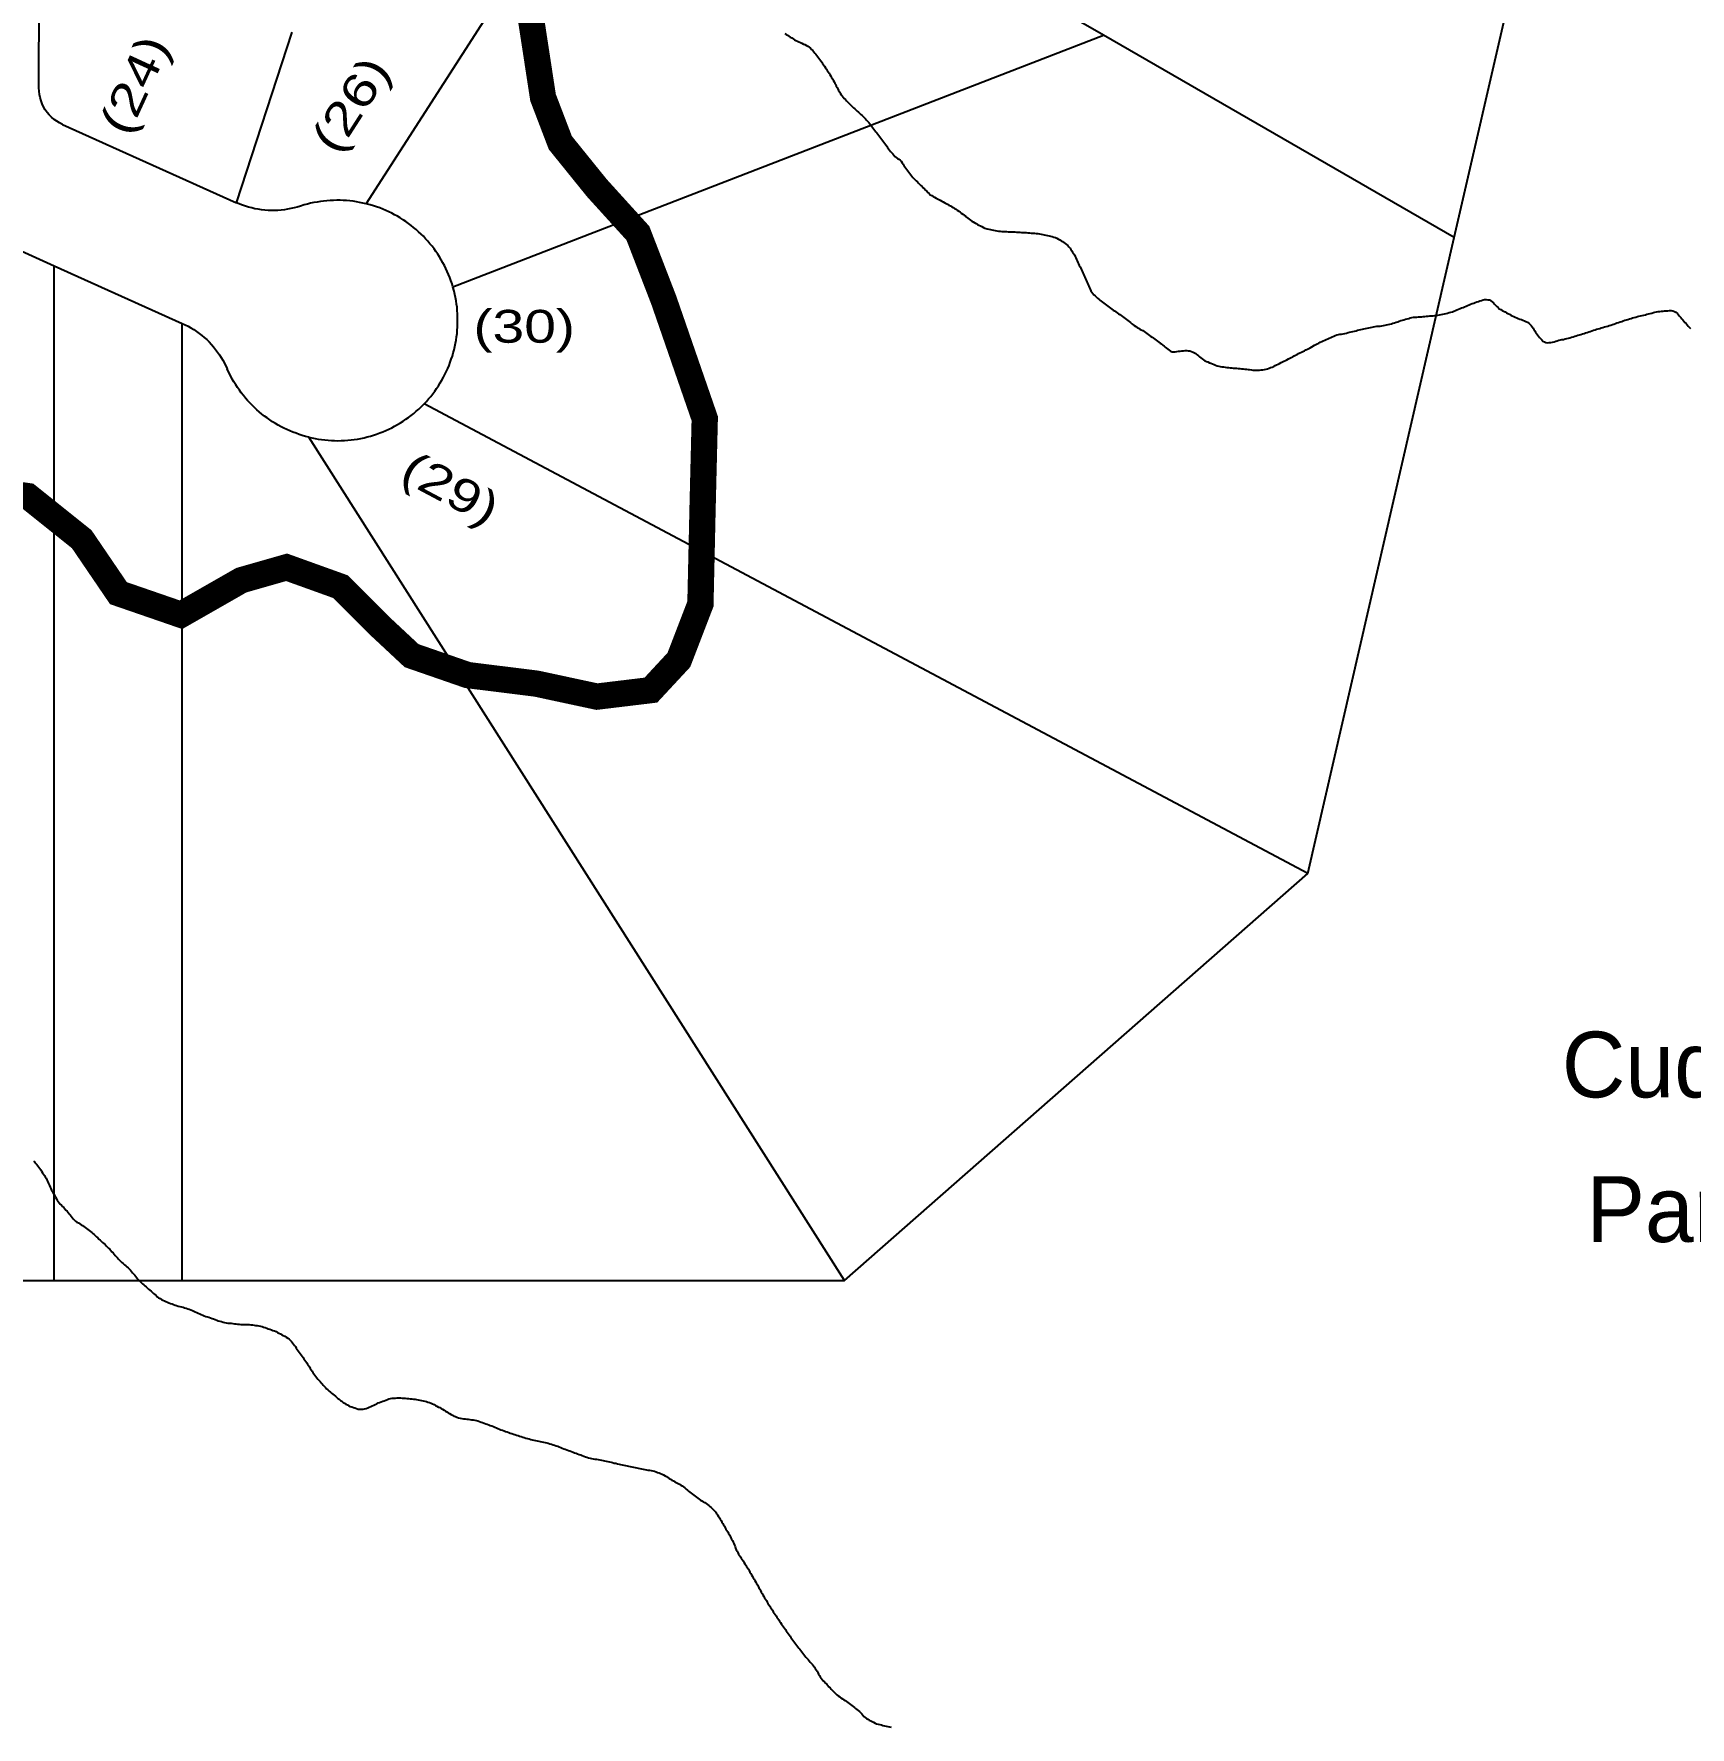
# Model space of a CAD drawing. Header units: millimetres. Extents: x 1745962 to 1749233, y 4525379 to 4529927.
# Drawn here: x 1748167.1 to 1748419.1, y 4527361.6 to 4527619.2 of the extents above; entities that cross this region are included whole.
import ezdxf
from ezdxf.enums import TextEntityAlignment as Align

# ---------------------------------------------------------------- set-up
doc = ezdxf.new("R2010")
doc.units = ezdxf.units.MM
doc.header["$LTSCALE"] = 10
doc.header["$MEASUREMENT"] = 0
for name, color, linetype in [('AROLL_ADDRESS', 44, 'Continuous'), ('AROLL_LOTS', 8, 'Continuous'), ('PARKS', 62, 'Continuous'), ('WATER', 5, 'Continuous'), ('ZONING_ZONES', 140, 'Continuous')]:
    doc.layers.add(name, color=color, linetype=linetype)
doc.styles.add('Univers Light Condensed', font='unvr47a.ttf')

msp = doc.modelspace()

# ---------------------------------------------------------------- linework, layer by layer
at = {"layer": 'AROLL_LOTS'}
for p, q in [((1748217.67, 4527593.38), (1748260.11, 4527659.29)), ((1748329.88, 4527619.02), (1748296.97, 4527638.01)), ((1748167.88, 4527611), (1748167.91, 4527628.37)), ((1748383.25, 4527588.22), (1748391.8, 4527625.33)), ((1748197.96, 4527593.52), (1748206.43, 4527619.49)), ((1748230.89, 4527580.72), (1748329.88, 4527619.02)), ((1748383.25, 4527588.22), (1748329.88, 4527619.02)), ((1748171.48, 4527605.43), (1748197.96, 4527593.52)), ((1748150.73, 4527592.72), (1748170.22, 4527583.95)), ((1748360.97, 4527491.49), (1748383.25, 4527588.22)), ((1748170.22, 4527583.95), (1748189.71, 4527575.18)), ((1748170.22, 4527429.56), (1748170.22, 4527583.95)), ((1748189.69, 4527429.58), (1748189.71, 4527575.18)), ((1748360.97, 4527491.49), (1748226.51, 4527562.95)), ((1748290.45, 4527429.58), (1748208.94, 4527557.87)), ((1748290.45, 4527429.58), (1748360.97, 4527491.49)), ((1748150.73, 4527429.54), (1748170.22, 4527429.56)), ((1748170.22, 4527429.56), (1748189.69, 4527429.58)), ((1748189.69, 4527429.58), (1748290.45, 4527429.58))]:
    msp.add_line(p, q, dxfattribs=at)
for points in [[(1748171.48, 4527605.43), (1748171.02, 4527605.67), (1748170.6, 4527605.92), (1748170.2, 4527606.21), (1748169.82, 4527606.54), (1748169.47, 4527606.89), (1748169.15, 4527607.27), (1748168.86, 4527607.69), (1748168.6, 4527608.11), (1748168.39, 4527608.57), (1748168.21, 4527609.03), (1748168.06, 4527609.52), (1748167.96, 4527610), (1748167.88, 4527611)], [(1748217.67, 4527593.38), (1748217.18, 4527593.49), (1748216.69, 4527593.59), (1748216.2, 4527593.68), (1748215.7, 4527593.75), (1748215.21, 4527593.81), (1748214.71, 4527593.85), (1748214.21, 4527593.88), (1748213.71, 4527593.9), (1748213.21, 4527593.91), (1748212.71, 4527593.89), (1748212.21, 4527593.87), (1748211.72, 4527593.84), (1748211.22, 4527593.78), (1748210.72, 4527593.72), (1748210.22, 4527593.64), (1748209.73, 4527593.55), (1748209.24, 4527593.44), (1748208.76, 4527593.32), (1748208.27, 4527593.19), (1748207.68, 4527593.01)], [(1748207.68, 4527593.01), (1748207.2, 4527592.86), (1748206.73, 4527592.74), (1748206.23, 4527592.63), (1748205.74, 4527592.53), (1748205.25, 4527592.45), (1748204.75, 4527592.4), (1748204.25, 4527592.36), (1748203.76, 4527592.34), (1748203.25, 4527592.34), (1748202.76, 4527592.36), (1748202.25, 4527592.4), (1748201.76, 4527592.45), (1748201.27, 4527592.53), (1748200.77, 4527592.62), (1748200.28, 4527592.73), (1748199.8, 4527592.86), (1748199.32, 4527592.99), (1748198.85, 4527593.16), (1748197.96, 4527593.52)], [(1748230.89, 4527580.72), (1748230.75, 4527581.2), (1748230.58, 4527581.68), (1748230.41, 4527582.15), (1748230.23, 4527582.61), (1748230.03, 4527583.07), (1748229.82, 4527583.52), (1748229.6, 4527583.97), (1748229.37, 4527584.41), (1748229.12, 4527584.85), (1748228.86, 4527585.28), (1748228.59, 4527585.7), (1748228.3, 4527586.11), (1748228.01, 4527586.52), (1748227.71, 4527586.91), (1748227.4, 4527587.3), (1748227.07, 4527587.69), (1748226.74, 4527588.05), (1748226.39, 4527588.42), (1748226.04, 4527588.77), (1748225.67, 4527589.11), (1748225.29, 4527589.44), (1748224.91, 4527589.77), (1748224.53, 4527590.08), (1748224.13, 4527590.38), (1748223.72, 4527590.67), (1748223.3, 4527590.95), (1748222.88, 4527591.21), (1748222.45, 4527591.47), (1748222.01, 4527591.71), (1748221.57, 4527591.94), (1748221.12, 4527592.16), (1748220.66, 4527592.37), (1748220.2, 4527592.56), (1748219.75, 4527592.75), (1748219.27, 4527592.91), (1748218.8, 4527593.07), (1748218.32, 4527593.21), (1748217.67, 4527593.38)], [(1748226.51, 4527562.95), (1748226.86, 4527563.31), (1748227.19, 4527563.69), (1748227.51, 4527564.07), (1748227.82, 4527564.47), (1748228.12, 4527564.87), (1748228.41, 4527565.27), (1748228.68, 4527565.69), (1748228.95, 4527566.12), (1748229.2, 4527566.54), (1748229.45, 4527566.98), (1748229.67, 4527567.42), (1748229.9, 4527567.88), (1748230.1, 4527568.33), (1748230.3, 4527568.79), (1748230.47, 4527569.26), (1748230.64, 4527569.73), (1748230.8, 4527570.21), (1748230.94, 4527570.69), (1748231.07, 4527571.17), (1748231.19, 4527571.66), (1748231.29, 4527572.15), (1748231.37, 4527572.63), (1748231.45, 4527573.13), (1748231.51, 4527573.63), (1748231.55, 4527574.13), (1748231.58, 4527574.62), (1748231.61, 4527575.12), (1748231.61, 4527575.63), (1748231.61, 4527576.12), (1748231.59, 4527576.62), (1748231.55, 4527577.12), (1748231.51, 4527577.62), (1748231.44, 4527578.12), (1748231.37, 4527578.61), (1748231.28, 4527579.1), (1748231.18, 4527579.59), (1748231.07, 4527580.08), (1748230.89, 4527580.72)], [(1748189.71, 4527575.18), (1748190.15, 4527574.97), (1748190.6, 4527574.74), (1748191.03, 4527574.49), (1748191.46, 4527574.23), (1748191.88, 4527573.95), (1748192.28, 4527573.66), (1748192.68, 4527573.35), (1748193.06, 4527573.03), (1748193.43, 4527572.7), (1748193.79, 4527572.35), (1748194.13, 4527571.98), (1748194.46, 4527571.6), (1748194.78, 4527571.22), (1748195.08, 4527570.82), (1748195.37, 4527570.41), (1748195.63, 4527569.99), (1748195.9, 4527569.56), (1748196.13, 4527569.13), (1748196.55, 4527568.25)], [(1748208.94, 4527557.87), (1748208.45, 4527557.99), (1748207.97, 4527558.13), (1748207.5, 4527558.29), (1748207.02, 4527558.45), (1748206.55, 4527558.62), (1748206.09, 4527558.82), (1748205.63, 4527559.03), (1748205.18, 4527559.24), (1748204.74, 4527559.46), (1748204.3, 4527559.7), (1748203.87, 4527559.95), (1748203.44, 4527560.22), (1748203.02, 4527560.5), (1748202.61, 4527560.78), (1748202.21, 4527561.07), (1748201.82, 4527561.38), (1748201.43, 4527561.7), (1748201.05, 4527562.03), (1748200.69, 4527562.37), (1748200.33, 4527562.72), (1748199.98, 4527563.08), (1748199.64, 4527563.45), (1748199.32, 4527563.82), (1748199, 4527564.21), (1748198.69, 4527564.6), (1748198.4, 4527565.01), (1748198.11, 4527565.42), (1748197.84, 4527565.84), (1748197.57, 4527566.26), (1748197.32, 4527566.69), (1748197.08, 4527567.14), (1748196.86, 4527567.58), (1748196.55, 4527568.25)], [(1748208.94, 4527557.87), (1748209.41, 4527557.76), (1748209.91, 4527557.66), (1748210.4, 4527557.56), (1748210.89, 4527557.5), (1748211.39, 4527557.44), (1748211.89, 4527557.39), (1748212.39, 4527557.36), (1748212.89, 4527557.34), (1748213.39, 4527557.33), (1748213.89, 4527557.34), (1748214.39, 4527557.36), (1748214.88, 4527557.4), (1748215.38, 4527557.45), (1748215.88, 4527557.51), (1748216.38, 4527557.58), (1748216.87, 4527557.68), (1748217.36, 4527557.78), (1748217.84, 4527557.89), (1748218.33, 4527558.03), (1748218.8, 4527558.17), (1748219.28, 4527558.33), (1748219.75, 4527558.5), (1748220.21, 4527558.68), (1748220.67, 4527558.88), (1748221.13, 4527559.08), (1748221.58, 4527559.3), (1748222.02, 4527559.53), (1748222.46, 4527559.78), (1748222.89, 4527560.03), (1748223.31, 4527560.3), (1748223.73, 4527560.58), (1748224.14, 4527560.87), (1748224.54, 4527561.17), (1748224.92, 4527561.47), (1748225.31, 4527561.8), (1748225.68, 4527562.13), (1748226.04, 4527562.48), (1748226.51, 4527562.95)]]:
    msp.add_lwpolyline(points, dxfattribs=at)
at = {"layer": 'WATER'}
for points in [[(1748281.4, 4527619.3), (1748281.61, 4527619.15), (1748281.81, 4527619), (1748282.02, 4527618.86), (1748282.23, 4527618.73), (1748282.44, 4527618.6), (1748282.65, 4527618.47), (1748282.87, 4527618.34), (1748283.09, 4527618.22), (1748283.31, 4527618.11), (1748283.54, 4527618.01), (1748283.76, 4527617.89), (1748283.99, 4527617.79), (1748284.22, 4527617.68), (1748284.44, 4527617.58), (1748284.67, 4527617.47), (1748284.89, 4527617.34), (1748285.09, 4527617.2), (1748285.28, 4527617.04), (1748285.46, 4527616.86), (1748285.64, 4527616.68), (1748285.8, 4527616.5), (1748285.96, 4527616.3), (1748286.12, 4527616.11), (1748286.27, 4527615.91), (1748286.41, 4527615.71), (1748286.56, 4527615.51), (1748286.71, 4527615.3), (1748286.86, 4527615.11), (1748287.01, 4527614.91), (1748287.15, 4527614.7), (1748287.29, 4527614.49), (1748287.44, 4527614.29), (1748287.57, 4527614.08), (1748287.71, 4527613.87), (1748287.84, 4527613.66), (1748287.98, 4527613.45), (1748288.12, 4527613.24), (1748288.24, 4527613.02), (1748288.37, 4527612.81), (1748288.5, 4527612.59), (1748288.63, 4527612.38), (1748288.76, 4527612.16), (1748288.88, 4527611.95), (1748289, 4527611.73), (1748289.13, 4527611.51), (1748289.22, 4527611.29), (1748289.34, 4527611.06), (1748289.46, 4527610.84), (1748289.58, 4527610.62), (1748289.7, 4527610.4), (1748289.82, 4527610.18), (1748289.95, 4527609.97), (1748290.11, 4527609.78), (1748290.27, 4527609.59), (1748290.43, 4527609.39), (1748290.6, 4527609.22), (1748290.77, 4527609.04), (1748290.95, 4527608.86), (1748291.12, 4527608.68), (1748291.31, 4527608.5), (1748291.48, 4527608.32), (1748291.66, 4527608.15), (1748291.85, 4527607.98), (1748292.02, 4527607.81), (1748292.21, 4527607.64), (1748292.39, 4527607.48), (1748292.58, 4527607.31), (1748292.77, 4527607.15), (1748292.96, 4527606.98), (1748293.15, 4527606.81), (1748293.33, 4527606.64), (1748293.5, 4527606.46), (1748293.66, 4527606.28), (1748293.84, 4527606.1), (1748294, 4527605.9), (1748294.17, 4527605.72), (1748294.32, 4527605.53), (1748294.48, 4527605.32), (1748294.63, 4527605.13), (1748294.78, 4527604.92), (1748294.93, 4527604.73), (1748295.09, 4527604.53), (1748295.24, 4527604.33), (1748295.4, 4527604.15), (1748295.56, 4527603.95), (1748295.72, 4527603.75), (1748295.87, 4527603.56), (1748296.02, 4527603.35), (1748296.17, 4527603.16), (1748296.31, 4527602.95), (1748296.45, 4527602.75), (1748296.6, 4527602.55), (1748296.74, 4527602.34), (1748296.89, 4527602.14), (1748297.04, 4527601.94), (1748297.18, 4527601.74), (1748297.34, 4527601.53), (1748297.49, 4527601.34), (1748297.65, 4527601.14), (1748297.81, 4527600.95), (1748297.97, 4527600.76), (1748298.13, 4527600.56), (1748298.32, 4527600.4), (1748298.53, 4527600.27), (1748298.75, 4527600.16), (1748298.95, 4527600.01), (1748299.12, 4527599.83), (1748299.26, 4527599.62), (1748299.39, 4527599.41), (1748299.51, 4527599.19), (1748299.66, 4527598.99), (1748299.79, 4527598.78), (1748299.94, 4527598.58), (1748300.1, 4527598.37), (1748300.25, 4527598.18), (1748300.4, 4527597.97), (1748300.55, 4527597.78), (1748300.71, 4527597.58), (1748300.86, 4527597.39), (1748301.04, 4527597.21), (1748301.21, 4527597.03), (1748301.4, 4527596.86), (1748301.57, 4527596.69), (1748301.75, 4527596.52), (1748301.94, 4527596.33), (1748302.11, 4527596.16), (1748302.29, 4527595.99), (1748302.46, 4527595.8), (1748302.64, 4527595.63), (1748302.81, 4527595.45), (1748302.99, 4527595.27), (1748303.17, 4527595.1), (1748303.35, 4527594.92), (1748303.53, 4527594.75), (1748303.74, 4527594.62), (1748303.96, 4527594.49), (1748304.18, 4527594.38), (1748304.4, 4527594.25), (1748304.61, 4527594.13), (1748304.84, 4527594.02), (1748305.05, 4527593.9), (1748305.28, 4527593.78), (1748305.49, 4527593.66), (1748305.72, 4527593.54), (1748305.93, 4527593.41), (1748306.16, 4527593.3), (1748306.37, 4527593.17), (1748306.58, 4527593.05), (1748306.8, 4527592.92), (1748307.01, 4527592.79), (1748307.22, 4527592.66), (1748307.44, 4527592.53), (1748307.64, 4527592.39), (1748307.85, 4527592.25), (1748308.06, 4527592.1), (1748308.25, 4527591.96), (1748308.46, 4527591.81), (1748308.66, 4527591.66), (1748308.86, 4527591.52), (1748309.06, 4527591.36), (1748309.25, 4527591.2), (1748309.44, 4527591.04), (1748309.65, 4527590.89), (1748309.86, 4527590.75), (1748310.07, 4527590.62), (1748310.28, 4527590.49), (1748310.49, 4527590.35), (1748310.7, 4527590.22), (1748310.92, 4527590.11), (1748311.15, 4527590), (1748311.37, 4527589.89), (1748311.6, 4527589.78), (1748311.83, 4527589.68), (1748312.19, 4527589.55)], [(1748312.19, 4527589.55), (1748312.43, 4527589.5), (1748312.67, 4527589.45), (1748312.91, 4527589.4), (1748313.16, 4527589.35), (1748313.41, 4527589.3), (1748313.65, 4527589.25), (1748313.9, 4527589.23), (1748314.14, 4527589.18), (1748314.4, 4527589.17), (1748314.65, 4527589.15), (1748314.9, 4527589.15), (1748315.14, 4527589.13), (1748315.39, 4527589.12), (1748315.64, 4527589.12), (1748315.9, 4527589.1), (1748316.15, 4527589.09), (1748316.4, 4527589.08), (1748316.64, 4527589.07), (1748316.89, 4527589.05), (1748317.15, 4527589.04), (1748317.39, 4527589.02), (1748317.64, 4527589.01), (1748317.9, 4527588.99), (1748318.14, 4527588.98), (1748318.39, 4527588.96), (1748318.64, 4527588.95), (1748318.89, 4527588.92), (1748319.14, 4527588.91), (1748319.39, 4527588.9), (1748319.64, 4527588.87), (1748319.88, 4527588.84), (1748320.13, 4527588.8), (1748320.38, 4527588.76), (1748320.63, 4527588.71), (1748320.87, 4527588.66), (1748321.12, 4527588.61), (1748321.36, 4527588.57), (1748321.6, 4527588.51), (1748321.84, 4527588.45), (1748322.08, 4527588.38), (1748322.32, 4527588.3), (1748322.56, 4527588.22), (1748322.79, 4527588.12), (1748323.02, 4527588.01), (1748323.23, 4527587.88), (1748323.45, 4527587.75), (1748323.66, 4527587.61), (1748323.85, 4527587.47), (1748324.06, 4527587.32), (1748324.25, 4527587.16), (1748324.44, 4527587), (1748324.63, 4527586.83), (1748324.79, 4527586.64), (1748324.92, 4527586.43), (1748325.06, 4527586.22), (1748325.19, 4527586.01), (1748325.32, 4527585.8), (1748325.46, 4527585.59), (1748325.58, 4527585.37), (1748325.67, 4527585.14), (1748325.78, 4527584.91), (1748325.89, 4527584.68), (1748325.99, 4527584.46), (1748326.09, 4527584.23), (1748326.2, 4527584), (1748326.31, 4527583.77), (1748326.43, 4527583.56), (1748326.54, 4527583.33), (1748326.64, 4527583.1), (1748326.75, 4527582.88), (1748326.85, 4527582.65), (1748326.96, 4527582.43), (1748327.06, 4527582.2), (1748327.16, 4527581.97), (1748327.24, 4527581.73), (1748327.35, 4527581.5), (1748327.45, 4527581.27), (1748327.56, 4527581.05), (1748327.65, 4527580.82), (1748327.76, 4527580.59), (1748327.86, 4527580.37), (1748327.96, 4527580.14), (1748328.11, 4527579.93), (1748328.25, 4527579.72), (1748328.42, 4527579.54), (1748328.59, 4527579.36), (1748328.77, 4527579.19), (1748328.96, 4527579.01), (1748329.15, 4527578.85), (1748329.34, 4527578.7), (1748329.53, 4527578.54), (1748329.73, 4527578.38), (1748329.93, 4527578.23), (1748330.12, 4527578.09), (1748330.32, 4527577.93), (1748330.53, 4527577.78), (1748330.73, 4527577.64), (1748330.93, 4527577.5), (1748331.14, 4527577.35), (1748331.35, 4527577.21), (1748331.55, 4527577.07), (1748331.76, 4527576.93), (1748331.97, 4527576.79), (1748332.17, 4527576.64), (1748332.38, 4527576.51), (1748332.58, 4527576.36), (1748332.79, 4527576.22), (1748332.98, 4527576.07), (1748333.18, 4527575.91), (1748333.38, 4527575.76), (1748333.57, 4527575.6), (1748333.77, 4527575.44), (1748333.97, 4527575.29), (1748334.17, 4527575.13), (1748334.36, 4527574.99), (1748334.57, 4527574.84), (1748334.78, 4527574.69), (1748334.99, 4527574.56), (1748335.2, 4527574.44), (1748335.42, 4527574.31), (1748335.64, 4527574.2), (1748335.85, 4527574.08), (1748336.06, 4527573.94), (1748336.26, 4527573.78), (1748336.47, 4527573.64), (1748336.67, 4527573.5), (1748336.87, 4527573.35), (1748337.08, 4527573.2), (1748337.28, 4527573.06), (1748337.49, 4527572.92), (1748337.69, 4527572.77), (1748337.89, 4527572.63), (1748338.09, 4527572.47), (1748338.29, 4527572.33), (1748338.5, 4527572.19), (1748338.71, 4527572.04), (1748338.9, 4527571.88), (1748339.09, 4527571.72), (1748339.28, 4527571.57), (1748339.47, 4527571.4), (1748339.66, 4527571.23), (1748339.85, 4527571.08), (1748340.08, 4527570.95), (1748340.31, 4527570.87), (1748340.55, 4527570.84), (1748340.81, 4527570.85), (1748341.05, 4527570.89), (1748341.3, 4527570.93), (1748341.55, 4527570.96), (1748341.8, 4527570.98), (1748342.05, 4527571.01), (1748342.3, 4527571.03), (1748342.55, 4527571.06), (1748342.79, 4527571.02), (1748343.04, 4527570.99), (1748343.28, 4527570.92), (1748343.51, 4527570.82), (1748343.74, 4527570.71), (1748343.94, 4527570.57), (1748344.12, 4527570.4), (1748344.32, 4527570.24), (1748344.51, 4527570.09), (1748344.71, 4527569.93), (1748344.9, 4527569.78), (1748345.11, 4527569.63), (1748345.32, 4527569.5), (1748345.55, 4527569.4), (1748345.78, 4527569.3), (1748346.01, 4527569.19), (1748346.23, 4527569.1), (1748346.46, 4527569), (1748346.7, 4527568.91), (1748346.93, 4527568.81), (1748347.16, 4527568.72), (1748347.41, 4527568.67), (1748347.65, 4527568.62), (1748347.9, 4527568.58), (1748348.14, 4527568.54), (1748348.39, 4527568.51), (1748348.64, 4527568.47), (1748348.89, 4527568.45), (1748349.14, 4527568.42), (1748349.39, 4527568.41), (1748349.63, 4527568.38), (1748349.89, 4527568.36), (1748350.13, 4527568.34), (1748350.39, 4527568.32), (1748350.63, 4527568.3), (1748350.88, 4527568.28), (1748351.13, 4527568.25), (1748351.38, 4527568.23), (1748351.63, 4527568.2), (1748351.88, 4527568.18), (1748352.12, 4527568.14), (1748352.38, 4527568.12), (1748352.62, 4527568.08), (1748352.88, 4527568.07), (1748353.12, 4527568.05), (1748353.37, 4527568.05), (1748353.62, 4527568.08), (1748353.87, 4527568.09), (1748354.12, 4527568.12), (1748354.37, 4527568.15), (1748354.61, 4527568.2), (1748354.85, 4527568.28), (1748355.08, 4527568.37), (1748355.32, 4527568.45), (1748355.55, 4527568.53), (1748355.78, 4527568.64), (1748356, 4527568.75), (1748356.22, 4527568.86), (1748356.46, 4527568.98), (1748356.68, 4527569.09), (1748356.9, 4527569.2), (1748357.13, 4527569.31), (1748357.34, 4527569.43), (1748357.56, 4527569.54), (1748357.79, 4527569.65), (1748358.01, 4527569.77), (1748358.23, 4527569.88), (1748358.46, 4527570), (1748358.67, 4527570.11), (1748358.9, 4527570.23), (1748359.12, 4527570.35), (1748359.34, 4527570.46), (1748359.56, 4527570.58), (1748359.78, 4527570.69), (1748360.01, 4527570.79), (1748360.24, 4527570.9), (1748360.46, 4527571.02), (1748360.68, 4527571.13), (1748360.91, 4527571.24), (1748361.13, 4527571.36), (1748361.35, 4527571.48), (1748361.57, 4527571.59), (1748361.98, 4527571.84)], [(1748361.98, 4527571.84), (1748362.2, 4527571.97), (1748362.42, 4527572.08), (1748362.65, 4527572.19), (1748362.87, 4527572.3), (1748363.1, 4527572.41), (1748363.33, 4527572.52), (1748363.55, 4527572.63), (1748363.78, 4527572.73), (1748364, 4527572.83), (1748364.23, 4527572.94), (1748364.45, 4527573.05), (1748364.68, 4527573.15), (1748364.91, 4527573.25), (1748365.14, 4527573.35), (1748365.38, 4527573.44), (1748365.63, 4527573.49), (1748365.87, 4527573.52), (1748366.12, 4527573.55), (1748366.36, 4527573.6), (1748366.61, 4527573.66), (1748366.85, 4527573.71), (1748367.09, 4527573.77), (1748367.34, 4527573.82), (1748367.58, 4527573.88), (1748367.82, 4527573.94), (1748368.07, 4527574), (1748368.31, 4527574.06), (1748368.55, 4527574.13), (1748368.79, 4527574.19), (1748369.04, 4527574.25), (1748369.27, 4527574.31), (1748369.52, 4527574.36), (1748369.77, 4527574.41), (1748370.01, 4527574.46), (1748370.26, 4527574.51), (1748370.5, 4527574.56), (1748370.75, 4527574.61), (1748370.99, 4527574.65), (1748371.24, 4527574.7), (1748371.49, 4527574.73), (1748371.74, 4527574.76), (1748371.98, 4527574.77), (1748372.23, 4527574.8), (1748372.48, 4527574.83), (1748372.73, 4527574.88), (1748372.97, 4527574.93), (1748373.21, 4527574.99), (1748373.45, 4527575.06), (1748373.7, 4527575.13), (1748373.93, 4527575.21), (1748374.17, 4527575.28), (1748374.41, 4527575.36), (1748374.65, 4527575.43), (1748374.88, 4527575.52), (1748375.13, 4527575.59), (1748375.36, 4527575.66), (1748375.6, 4527575.73), (1748375.84, 4527575.81), (1748376.08, 4527575.87), (1748376.32, 4527575.94), (1748376.57, 4527576.01), (1748376.8, 4527576.07), (1748377.05, 4527576.11), (1748377.3, 4527576.13), (1748377.55, 4527576.14), (1748377.8, 4527576.16), (1748378.05, 4527576.18), (1748378.3, 4527576.19), (1748378.54, 4527576.21), (1748378.79, 4527576.23), (1748379.05, 4527576.25), (1748379.3, 4527576.27), (1748379.55, 4527576.3), (1748379.79, 4527576.32), (1748380.04, 4527576.34), (1748380.29, 4527576.37), (1748380.54, 4527576.4), (1748380.78, 4527576.44), (1748381.03, 4527576.48), (1748381.28, 4527576.52), (1748381.52, 4527576.58), (1748381.77, 4527576.64), (1748382.01, 4527576.69), (1748382.25, 4527576.75), (1748382.5, 4527576.81), (1748382.74, 4527576.86), (1748382.97, 4527576.95), (1748383.2, 4527577.05), (1748383.44, 4527577.14), (1748383.67, 4527577.23), (1748383.9, 4527577.33), (1748384.13, 4527577.42), (1748384.36, 4527577.52), (1748384.59, 4527577.61), (1748384.83, 4527577.71), (1748385.06, 4527577.8), (1748385.29, 4527577.9), (1748385.52, 4527577.99), (1748385.75, 4527578.09), (1748385.98, 4527578.18), (1748386.22, 4527578.27), (1748386.45, 4527578.36), (1748386.68, 4527578.44), (1748386.93, 4527578.52), (1748387.16, 4527578.6), (1748387.39, 4527578.68), (1748387.64, 4527578.75), (1748387.88, 4527578.79), (1748388.13, 4527578.8), (1748388.38, 4527578.78), (1748388.63, 4527578.74), (1748388.84, 4527578.61), (1748389.04, 4527578.46), (1748389.22, 4527578.28), (1748389.39, 4527578.1), (1748389.57, 4527577.92), (1748389.74, 4527577.75), (1748389.92, 4527577.57), (1748390.11, 4527577.41), (1748390.32, 4527577.27), (1748390.53, 4527577.15), (1748390.76, 4527577.03), (1748390.98, 4527576.92), (1748391.2, 4527576.8), (1748391.42, 4527576.68), (1748391.64, 4527576.57), (1748391.86, 4527576.44), (1748392.09, 4527576.33), (1748392.31, 4527576.22), (1748392.54, 4527576.12), (1748392.77, 4527576.03), (1748393, 4527575.93), (1748393.23, 4527575.84), (1748393.47, 4527575.75), (1748393.7, 4527575.65), (1748393.92, 4527575.56), (1748394.15, 4527575.46), (1748394.38, 4527575.34), (1748394.59, 4527575.21), (1748394.78, 4527575.06), (1748394.95, 4527574.87), (1748395.11, 4527574.67), (1748395.26, 4527574.47), (1748395.39, 4527574.26), (1748395.51, 4527574.04), (1748395.64, 4527573.83), (1748395.77, 4527573.62), (1748395.93, 4527573.41), (1748396.09, 4527573.23), (1748396.25, 4527573.03), (1748396.41, 4527572.84), (1748396.57, 4527572.66), (1748396.75, 4527572.49), (1748396.97, 4527572.35), (1748397.21, 4527572.28), (1748397.46, 4527572.24), (1748397.71, 4527572.26), (1748397.95, 4527572.28), (1748398.2, 4527572.32), (1748398.45, 4527572.37), (1748398.69, 4527572.45), (1748398.92, 4527572.52), (1748399.16, 4527572.6), (1748399.4, 4527572.67), (1748399.65, 4527572.7), (1748399.89, 4527572.73), (1748400.14, 4527572.81), (1748400.38, 4527572.88), (1748400.62, 4527572.94), (1748400.86, 4527573), (1748401.1, 4527573.07), (1748401.34, 4527573.13), (1748401.58, 4527573.21), (1748401.82, 4527573.28), (1748402.06, 4527573.36), (1748402.3, 4527573.43), (1748402.54, 4527573.5), (1748402.77, 4527573.58), (1748403.02, 4527573.65), (1748403.25, 4527573.72), (1748403.49, 4527573.81), (1748403.73, 4527573.89), (1748403.96, 4527573.96), (1748404.2, 4527574.04), (1748404.44, 4527574.12), (1748404.68, 4527574.19), (1748404.91, 4527574.27), (1748405.16, 4527574.34), (1748405.39, 4527574.42), (1748405.63, 4527574.48), (1748405.87, 4527574.55), (1748406.11, 4527574.63), (1748406.36, 4527574.7), (1748406.6, 4527574.77), (1748406.83, 4527574.84), (1748407.07, 4527574.91), (1748407.31, 4527575), (1748407.54, 4527575.08), (1748407.78, 4527575.17), (1748408.01, 4527575.24), (1748408.25, 4527575.32), (1748408.49, 4527575.41), (1748408.73, 4527575.48), (1748408.96, 4527575.56), (1748409.21, 4527575.64), (1748409.44, 4527575.72), (1748409.67, 4527575.79), (1748409.91, 4527575.86), (1748410.15, 4527575.94), (1748410.4, 4527576.01), (1748410.64, 4527576.07), (1748410.88, 4527576.14), (1748411.12, 4527576.2), (1748411.36, 4527576.26), (1748411.6, 4527576.32), (1748411.85, 4527576.37), (1748412.09, 4527576.43), (1748412.34, 4527576.49), (1748412.58, 4527576.56), (1748412.82, 4527576.62), (1748413.06, 4527576.69), (1748413.31, 4527576.75), (1748413.55, 4527576.81), (1748413.79, 4527576.87), (1748414.03, 4527576.92), (1748414.28, 4527576.96), (1748414.52, 4527576.99), (1748414.77, 4527577.02), (1748415.02, 4527577.04), (1748415.27, 4527577.07), (1748415.52, 4527577.09), (1748415.77, 4527577.1), (1748416.03, 4527577.11), (1748416.28, 4527577.11), (1748416.52, 4527577.1), (1748416.75, 4527577), (1748416.97, 4527576.87), (1748417.23, 4527576.66)], [(1748417.23, 4527576.66), (1748417.39, 4527576.47), (1748417.55, 4527576.27), (1748417.71, 4527576.08), (1748417.87, 4527575.89), (1748418.03, 4527575.7), (1748418.19, 4527575.5), (1748418.35, 4527575.32), (1748418.52, 4527575.14), (1748418.7, 4527574.95), (1748418.86, 4527574.76), (1748419.03, 4527574.57), (1748419.19, 4527574.4)], [(1748167.06, 4527447.73), (1748167.25, 4527447.56), (1748167.41, 4527447.38), (1748167.58, 4527447.19), (1748167.73, 4527446.99), (1748167.89, 4527446.79), (1748168.04, 4527446.59), (1748168.17, 4527446.38), (1748168.3, 4527446.17), (1748168.44, 4527445.96), (1748168.58, 4527445.75), (1748168.72, 4527445.54), (1748168.85, 4527445.33), (1748168.97, 4527445.11), (1748169.08, 4527444.89), (1748169.19, 4527444.67), (1748169.3, 4527444.44), (1748169.4, 4527444.21), (1748169.51, 4527443.99), (1748169.62, 4527443.76), (1748169.73, 4527443.54), (1748169.83, 4527443.31), (1748169.96, 4527443.09), (1748170.07, 4527442.86), (1748170.2, 4527442.65), (1748170.32, 4527442.43), (1748170.44, 4527442.21), (1748170.56, 4527441.99), (1748170.68, 4527441.78), (1748170.83, 4527441.57), (1748170.98, 4527441.38), (1748171.15, 4527441.19), (1748171.32, 4527441.01), (1748171.5, 4527440.84), (1748171.67, 4527440.65), (1748171.83, 4527440.47), (1748171.99, 4527440.28), (1748172.17, 4527440.09), (1748172.33, 4527439.9), (1748172.49, 4527439.72), (1748172.66, 4527439.53), (1748172.81, 4527439.33), (1748172.96, 4527439.13), (1748173.12, 4527438.94), (1748173.29, 4527438.76), (1748173.48, 4527438.59), (1748173.67, 4527438.43), (1748173.89, 4527438.31), (1748174.1, 4527438.17), (1748174.31, 4527438.04), (1748174.53, 4527437.92), (1748174.73, 4527437.76), (1748174.92, 4527437.61), (1748175.12, 4527437.46), (1748175.32, 4527437.31), (1748175.53, 4527437.17), (1748175.74, 4527437.03), (1748175.93, 4527436.88), (1748176.12, 4527436.7), (1748176.3, 4527436.54), (1748176.49, 4527436.37), (1748176.66, 4527436.2), (1748176.85, 4527436.03), (1748177.03, 4527435.86), (1748177.22, 4527435.68), (1748177.39, 4527435.51), (1748177.58, 4527435.35), (1748177.76, 4527435.18), (1748177.95, 4527435.01), (1748178.13, 4527434.84), (1748178.31, 4527434.65), (1748178.47, 4527434.48), (1748178.66, 4527434.3), (1748178.84, 4527434.13), (1748179.01, 4527433.94), (1748179.17, 4527433.76), (1748179.34, 4527433.57), (1748179.49, 4527433.37), (1748179.66, 4527433.19), (1748179.83, 4527433), (1748179.99, 4527432.81), (1748180.17, 4527432.64), (1748180.35, 4527432.47), (1748180.53, 4527432.3), (1748180.72, 4527432.13), (1748180.91, 4527431.96), (1748181.1, 4527431.8), (1748181.29, 4527431.64), (1748181.48, 4527431.48), (1748181.66, 4527431.3), (1748181.83, 4527431.12), (1748181.99, 4527430.93), (1748182.15, 4527430.74), (1748182.31, 4527430.54), (1748182.47, 4527430.35), (1748182.62, 4527430.16), (1748182.78, 4527429.97), (1748182.94, 4527429.78), (1748183.11, 4527429.59), (1748183.29, 4527429.41), (1748183.47, 4527429.24), (1748183.65, 4527429.07), (1748183.84, 4527428.9), (1748184.02, 4527428.74), (1748184.21, 4527428.57), (1748184.4, 4527428.41), (1748184.59, 4527428.24), (1748184.78, 4527428.08), (1748184.96, 4527427.91), (1748185.15, 4527427.74), (1748185.34, 4527427.58), (1748185.53, 4527427.42), (1748185.72, 4527427.25), (1748185.91, 4527427.09), (1748186.1, 4527426.94), (1748186.33, 4527426.81), (1748186.54, 4527426.68), (1748186.76, 4527426.57), (1748186.98, 4527426.45), (1748187.21, 4527426.35), (1748187.44, 4527426.26), (1748187.68, 4527426.17), (1748187.91, 4527426.08), (1748188.15, 4527426), (1748188.38, 4527425.9), (1748188.61, 4527425.82), (1748188.85, 4527425.75), (1748189.09, 4527425.67), (1748189.33, 4527425.6), (1748189.58, 4527425.54), (1748189.82, 4527425.48), (1748190.06, 4527425.42), (1748190.3, 4527425.35), (1748190.54, 4527425.27), (1748190.77, 4527425.18), (1748191, 4527425.09), (1748191.24, 4527424.99), (1748191.46, 4527424.89), (1748191.69, 4527424.79), (1748191.92, 4527424.69), (1748192.13, 4527424.57), (1748192.36, 4527424.46), (1748192.59, 4527424.36), (1748192.82, 4527424.27), (1748193.06, 4527424.19), (1748193.3, 4527424.1), (1748193.54, 4527424.04), (1748193.77, 4527423.96), (1748194.01, 4527423.87), (1748194.25, 4527423.79), (1748194.48, 4527423.7), (1748194.71, 4527423.61), (1748194.95, 4527423.52), (1748195.18, 4527423.43), (1748195.42, 4527423.36), (1748195.67, 4527423.31), (1748195.91, 4527423.24), (1748196.15, 4527423.19), (1748196.39, 4527423.13), (1748196.63, 4527423.09), (1748196.89, 4527423.06), (1748197.13, 4527423.04), (1748197.38, 4527423), (1748197.64, 4527422.98), (1748197.88, 4527422.95), (1748198.13, 4527422.92), (1748198.38, 4527422.89), (1748198.63, 4527422.88), (1748198.88, 4527422.86), (1748199.13, 4527422.86), (1748199.38, 4527422.85), (1748199.63, 4527422.84), (1748199.88, 4527422.84), (1748200.12, 4527422.81), (1748200.37, 4527422.79), (1748200.62, 4527422.76), (1748200.87, 4527422.73), (1748201.12, 4527422.69), (1748201.37, 4527422.65), (1748201.61, 4527422.59), (1748201.85, 4527422.54), (1748202.09, 4527422.46), (1748202.32, 4527422.39), (1748202.56, 4527422.31), (1748202.8, 4527422.22), (1748203.03, 4527422.14), (1748203.27, 4527422.06), (1748203.5, 4527421.97), (1748203.74, 4527421.88), (1748203.97, 4527421.79), (1748204.19, 4527421.66), (1748204.41, 4527421.54), (1748204.63, 4527421.43), (1748204.85, 4527421.31), (1748205.07, 4527421.2), (1748205.29, 4527421.08), (1748205.51, 4527420.95), (1748205.76, 4527420.79)], [(1748205.76, 4527420.79), (1748205.96, 4527420.63), (1748206.14, 4527420.46), (1748206.32, 4527420.29), (1748206.48, 4527420.09), (1748206.63, 4527419.89), (1748206.77, 4527419.69), (1748206.92, 4527419.49), (1748207.05, 4527419.28), (1748207.2, 4527419.07), (1748207.35, 4527418.87), (1748207.49, 4527418.67), (1748207.64, 4527418.47), (1748207.79, 4527418.26), (1748207.93, 4527418.05), (1748208.08, 4527417.85), (1748208.21, 4527417.65), (1748208.36, 4527417.44), (1748208.49, 4527417.24), (1748208.64, 4527417.03), (1748208.77, 4527416.82), (1748208.91, 4527416.61), (1748209.05, 4527416.4), (1748209.18, 4527416.19), (1748209.32, 4527415.98), (1748209.45, 4527415.77), (1748209.59, 4527415.56), (1748209.73, 4527415.35), (1748209.87, 4527415.15), (1748210.01, 4527414.94), (1748210.16, 4527414.74), (1748210.33, 4527414.56), (1748210.5, 4527414.37), (1748210.67, 4527414.19), (1748210.84, 4527414), (1748211, 4527413.81), (1748211.16, 4527413.62), (1748211.34, 4527413.45), (1748211.5, 4527413.26), (1748211.67, 4527413.07), (1748211.85, 4527412.9), (1748212.04, 4527412.74), (1748212.24, 4527412.58), (1748212.43, 4527412.41), (1748212.62, 4527412.26), (1748212.81, 4527412.1), (1748213.01, 4527411.94), (1748213.2, 4527411.78), (1748213.39, 4527411.62), (1748213.59, 4527411.48), (1748213.79, 4527411.32), (1748213.99, 4527411.18), (1748214.19, 4527411.02), (1748214.39, 4527410.87), (1748214.6, 4527410.74), (1748214.83, 4527410.62), (1748215.04, 4527410.51), (1748215.27, 4527410.41), (1748215.51, 4527410.33), (1748215.74, 4527410.23), (1748215.98, 4527410.16), (1748216.21, 4527410.07), (1748216.46, 4527410), (1748216.7, 4527409.98), (1748216.95, 4527409.97), (1748217.21, 4527410), (1748217.45, 4527410.03), (1748217.69, 4527410.1), (1748217.93, 4527410.19), (1748218.16, 4527410.29), (1748218.39, 4527410.39), (1748218.62, 4527410.48), (1748218.84, 4527410.58), (1748219.08, 4527410.69), (1748219.3, 4527410.79), (1748219.51, 4527410.92), (1748219.74, 4527411.01), (1748219.98, 4527411.11), (1748220.22, 4527411.19), (1748220.45, 4527411.27), (1748220.69, 4527411.36), (1748220.91, 4527411.44), (1748221.15, 4527411.53), (1748221.39, 4527411.6), (1748221.64, 4527411.64), (1748221.89, 4527411.65), (1748222.14, 4527411.66), (1748222.39, 4527411.68), (1748222.64, 4527411.68), (1748222.89, 4527411.69), (1748223.14, 4527411.66), (1748223.39, 4527411.65), (1748223.64, 4527411.63), (1748223.89, 4527411.61), (1748224.13, 4527411.6), (1748224.39, 4527411.57), (1748224.63, 4527411.55), (1748224.88, 4527411.51), (1748225.13, 4527411.48), (1748225.37, 4527411.43), (1748225.62, 4527411.39), (1748225.87, 4527411.34), (1748226.11, 4527411.29), (1748226.36, 4527411.24), (1748226.61, 4527411.2), (1748226.85, 4527411.13), (1748227.09, 4527411.06), (1748227.32, 4527410.97), (1748227.56, 4527410.88), (1748227.78, 4527410.79), (1748228.01, 4527410.68), (1748228.23, 4527410.56), (1748228.44, 4527410.44), (1748228.67, 4527410.31), (1748228.89, 4527410.21), (1748229.11, 4527410.07), (1748229.32, 4527409.96), (1748229.54, 4527409.83), (1748229.74, 4527409.69), (1748229.96, 4527409.56), (1748230.17, 4527409.43), (1748230.38, 4527409.3), (1748230.61, 4527409.17), (1748230.82, 4527409.05), (1748231.03, 4527408.93), (1748231.27, 4527408.84), (1748231.5, 4527408.74), (1748231.74, 4527408.67), (1748231.98, 4527408.62), (1748232.23, 4527408.57), (1748232.48, 4527408.52), (1748232.73, 4527408.51), (1748232.98, 4527408.47), (1748233.22, 4527408.44), (1748233.47, 4527408.42), (1748233.72, 4527408.38), (1748233.96, 4527408.35), (1748234.21, 4527408.31), (1748234.46, 4527408.26), (1748234.7, 4527408.2), (1748234.94, 4527408.12), (1748235.17, 4527408.02), (1748235.41, 4527407.94), (1748235.64, 4527407.86), (1748235.88, 4527407.76), (1748236.11, 4527407.68), (1748236.35, 4527407.6), (1748236.58, 4527407.5), (1748236.82, 4527407.42), (1748237.04, 4527407.33), (1748237.27, 4527407.24), (1748237.51, 4527407.15), (1748237.74, 4527407.06), (1748237.97, 4527406.96), (1748238.2, 4527406.86), (1748238.44, 4527406.78), (1748238.67, 4527406.69), (1748238.91, 4527406.6), (1748239.14, 4527406.52), (1748239.38, 4527406.43), (1748239.61, 4527406.35), (1748239.85, 4527406.27), (1748240.09, 4527406.18), (1748240.32, 4527406.11), (1748240.56, 4527406.03), (1748240.8, 4527405.95), (1748241.04, 4527405.88), (1748241.28, 4527405.8), (1748241.52, 4527405.73), (1748241.75, 4527405.65), (1748242, 4527405.59), (1748242.24, 4527405.52), (1748242.48, 4527405.45), (1748242.72, 4527405.39), (1748242.96, 4527405.32), (1748243.2, 4527405.27), (1748243.45, 4527405.21), (1748243.69, 4527405.17), (1748243.94, 4527405.12), (1748244.18, 4527405.07), (1748244.43, 4527405.02), (1748244.67, 4527404.97), (1748244.92, 4527404.91), (1748245.16, 4527404.86), (1748245.4, 4527404.79), (1748245.64, 4527404.72), (1748245.88, 4527404.65), (1748246.12, 4527404.56), (1748246.36, 4527404.49), (1748246.59, 4527404.41), (1748246.83, 4527404.33), (1748247.07, 4527404.25), (1748247.3, 4527404.14), (1748247.53, 4527404.05), (1748247.75, 4527403.97), (1748247.99, 4527403.89), (1748248.22, 4527403.79), (1748248.46, 4527403.71), (1748248.69, 4527403.63), (1748248.93, 4527403.54), (1748249.16, 4527403.45), (1748249.4, 4527403.36), (1748249.64, 4527403.28), (1748249.87, 4527403.19), (1748250.1, 4527403.09), (1748250.34, 4527403.01), (1748250.57, 4527402.92), (1748250.81, 4527402.83), (1748251.04, 4527402.75), (1748251.28, 4527402.68), (1748251.52, 4527402.6), (1748251.76, 4527402.55), (1748252, 4527402.48), (1748252.25, 4527402.43), (1748252.5, 4527402.39), (1748252.74, 4527402.35), (1748252.99, 4527402.3), (1748253.24, 4527402.27), (1748253.48, 4527402.22), (1748253.73, 4527402.18), (1748253.97, 4527402.12), (1748254.21, 4527402.08), (1748254.46, 4527402.02), (1748254.7, 4527401.97), (1748254.95, 4527401.9), (1748255.19, 4527401.85), (1748255.44, 4527401.79), (1748255.68, 4527401.74), (1748255.92, 4527401.67), (1748256.17, 4527401.62), (1748256.41, 4527401.56), (1748256.66, 4527401.51), (1748256.9, 4527401.45), (1748257.14, 4527401.4), (1748257.38, 4527401.35), (1748257.63, 4527401.3), (1748257.88, 4527401.26), (1748258.12, 4527401.2), (1748258.37, 4527401.16), (1748258.62, 4527401.11), (1748258.85, 4527401.06), (1748259.1, 4527401.01), (1748259.34, 4527400.96), (1748259.59, 4527400.9), (1748259.83, 4527400.85), (1748260.08, 4527400.8), (1748260.32, 4527400.75), (1748260.57, 4527400.72), (1748260.82, 4527400.68), (1748261.06, 4527400.63), (1748261.31, 4527400.59), (1748261.56, 4527400.53), (1748261.79, 4527400.46), (1748262.03, 4527400.36), (1748262.26, 4527400.27), (1748262.48, 4527400.17), (1748262.71, 4527400.07), (1748262.94, 4527399.97), (1748263.16, 4527399.84), (1748263.38, 4527399.72), (1748263.58, 4527399.57), (1748263.79, 4527399.44), (1748264, 4527399.31), (1748264.22, 4527399.19), (1748264.44, 4527399.06), (1748264.65, 4527398.93), (1748264.87, 4527398.81), (1748265.14, 4527398.68)], [(1748265.14, 4527398.68), (1748265.36, 4527398.56), (1748265.57, 4527398.43), (1748265.78, 4527398.3), (1748265.99, 4527398.14), (1748266.18, 4527397.99), (1748266.37, 4527397.82), (1748266.56, 4527397.66), (1748266.75, 4527397.5), (1748266.94, 4527397.34), (1748267.14, 4527397.19), (1748267.34, 4527397.03), (1748267.53, 4527396.88), (1748267.74, 4527396.73), (1748267.94, 4527396.58), (1748268.14, 4527396.44), (1748268.35, 4527396.3), (1748268.55, 4527396.15), (1748268.76, 4527396.02), (1748268.97, 4527395.88), (1748269.2, 4527395.76), (1748269.4, 4527395.62), (1748269.61, 4527395.49), (1748269.81, 4527395.33), (1748270, 4527395.17), (1748270.19, 4527395), (1748270.38, 4527394.84), (1748270.55, 4527394.67), (1748270.72, 4527394.48), (1748270.87, 4527394.29), (1748271.02, 4527394.08), (1748271.15, 4527393.88), (1748271.3, 4527393.66), (1748271.43, 4527393.46), (1748271.56, 4527393.24), (1748271.69, 4527393.03), (1748271.82, 4527392.81), (1748271.94, 4527392.6), (1748272.07, 4527392.38), (1748272.19, 4527392.16), (1748272.31, 4527391.95), (1748272.44, 4527391.73), (1748272.58, 4527391.52), (1748272.7, 4527391.3), (1748272.83, 4527391.08), (1748272.95, 4527390.87), (1748273.07, 4527390.64), (1748273.18, 4527390.43), (1748273.3, 4527390.2), (1748273.41, 4527389.98), (1748273.52, 4527389.76), (1748273.63, 4527389.53), (1748273.73, 4527389.31), (1748273.82, 4527389.07), (1748273.9, 4527388.83), (1748274.01, 4527388.6), (1748274.12, 4527388.38), (1748274.23, 4527388.16), (1748274.35, 4527387.94), (1748274.49, 4527387.73), (1748274.63, 4527387.52), (1748274.76, 4527387.31), (1748274.9, 4527387.1), (1748275.04, 4527386.89), (1748275.17, 4527386.68), (1748275.31, 4527386.47), (1748275.44, 4527386.26), (1748275.57, 4527386.05), (1748275.7, 4527385.84), (1748275.84, 4527385.63), (1748275.96, 4527385.41), (1748276.09, 4527385.2), (1748276.23, 4527384.98), (1748276.33, 4527384.76), (1748276.46, 4527384.54), (1748276.59, 4527384.33), (1748276.71, 4527384.11), (1748276.84, 4527383.89), (1748276.96, 4527383.68), (1748277.08, 4527383.46), (1748277.21, 4527383.24), (1748277.33, 4527383.03), (1748277.45, 4527382.8), (1748277.57, 4527382.58), (1748277.7, 4527382.37), (1748277.81, 4527382.14), (1748277.94, 4527381.93), (1748278.06, 4527381.72), (1748278.19, 4527381.5), (1748278.32, 4527381.28), (1748278.44, 4527381.07), (1748278.58, 4527380.86), (1748278.71, 4527380.64), (1748278.83, 4527380.43), (1748278.97, 4527380.23), (1748279.1, 4527380.01), (1748279.23, 4527379.8), (1748279.38, 4527379.59), (1748279.51, 4527379.38), (1748279.64, 4527379.17), (1748279.78, 4527378.96), (1748279.91, 4527378.75), (1748280.06, 4527378.54), (1748280.19, 4527378.33), (1748280.32, 4527378.12), (1748280.47, 4527377.92), (1748280.6, 4527377.71), (1748280.75, 4527377.5), (1748280.89, 4527377.29), (1748281.03, 4527377.09), (1748281.17, 4527376.88), (1748281.32, 4527376.68), (1748281.47, 4527376.48), (1748281.61, 4527376.27), (1748281.75, 4527376.06), (1748281.9, 4527375.86), (1748282.04, 4527375.66), (1748282.19, 4527375.46), (1748282.33, 4527375.25), (1748282.48, 4527375.05), (1748282.63, 4527374.85), (1748282.77, 4527374.65), (1748282.92, 4527374.45), (1748283.07, 4527374.25), (1748283.23, 4527374.04), (1748283.37, 4527373.84), (1748283.52, 4527373.64), (1748283.67, 4527373.45), (1748283.82, 4527373.24), (1748283.97, 4527373.05), (1748284.13, 4527372.85), (1748284.28, 4527372.66), (1748284.44, 4527372.45), (1748284.6, 4527372.27), (1748284.76, 4527372.08), (1748284.93, 4527371.89), (1748285.1, 4527371.7), (1748285.26, 4527371.51), (1748285.42, 4527371.32), (1748285.58, 4527371.13), (1748285.74, 4527370.93), (1748285.9, 4527370.74), (1748286.03, 4527370.53), (1748286.17, 4527370.33), (1748286.3, 4527370.12), (1748286.43, 4527369.9), (1748286.52, 4527369.67), (1748286.65, 4527369.45), (1748286.79, 4527369.24), (1748286.93, 4527369.04), (1748287.07, 4527368.83), (1748287.25, 4527368.65), (1748287.42, 4527368.48), (1748287.6, 4527368.3), (1748287.77, 4527368.12), (1748287.94, 4527367.94), (1748288.09, 4527367.74), (1748288.27, 4527367.57), (1748288.45, 4527367.39), (1748288.62, 4527367.21), (1748288.8, 4527367.03), (1748288.97, 4527366.86), (1748289.16, 4527366.67), (1748289.33, 4527366.5), (1748289.53, 4527366.35), (1748289.74, 4527366.21), (1748289.94, 4527366.05), (1748290.15, 4527365.92), (1748290.36, 4527365.78), (1748290.55, 4527365.64), (1748290.76, 4527365.5), (1748290.97, 4527365.36), (1748291.17, 4527365.21), (1748291.38, 4527365.07), (1748291.58, 4527364.92), (1748291.77, 4527364.76), (1748291.97, 4527364.6), (1748292.16, 4527364.44), (1748292.35, 4527364.29), (1748292.54, 4527364.13), (1748292.74, 4527363.97), (1748292.93, 4527363.81), (1748293.1, 4527363.63), (1748293.26, 4527363.43), (1748293.42, 4527363.24), (1748293.6, 4527363.07), (1748293.8, 4527362.92), (1748294.02, 4527362.8), (1748294.24, 4527362.68), (1748294.46, 4527362.56), (1748294.68, 4527362.45), (1748294.9, 4527362.34), (1748295.13, 4527362.22), (1748295.36, 4527362.13), (1748295.6, 4527362.06), (1748295.84, 4527361.99), (1748296.08, 4527361.94), (1748296.33, 4527361.87), (1748296.57, 4527361.81), (1748296.81, 4527361.74), (1748297.05, 4527361.69), (1748297.3, 4527361.64), (1748297.55, 4527361.6)]]:
    msp.add_lwpolyline(points, dxfattribs=at)
at = {"layer": 'ZONING_ZONES', "const_width": 4}
msp.add_lwpolyline([(1748157.03, 4527550.2), (1748166.21, 4527548.89), (1748174.41, 4527542.33), (1748179.99, 4527534.13), (1748189.5, 4527530.85), (1748198.68, 4527536.1), (1748205.57, 4527538.07), (1748213.77, 4527535.12), (1748219.68, 4527529.21), (1748224.6, 4527524.62), (1748233.12, 4527521.67), (1748243.62, 4527520.36), (1748252.8, 4527518.39), (1748261.01, 4527519.38), (1748265.27, 4527523.97), (1748268.55, 4527532.49), (1748268.88, 4527547.25), (1748269.21, 4527560.69), (1748262.97, 4527578.72), (1748259.04, 4527588.89), (1748252.8, 4527595.77), (1748247.23, 4527602.66), (1748244.6, 4527609.54), (1748242.64, 4527622.33)], dxfattribs=at)

# ---------------------------------------------------------------- texts
at = {"layer": 'AROLL_ADDRESS', "style": 'Univers Light Condensed', "width": 1.3}
for s, rotation, p in [('(24)', 65.3158, (1748181.49, 4527603.46)), ('(26)', 57.22, (1748213.25, 4527600.66)), ('(29)', 332.01, (1748222.56, 4527551.5))]:
    msp.add_text(s, height=5, rotation=rotation, dxfattribs=at).set_placement(p)
msp.add_text('(30)', height=5, dxfattribs=at).set_placement((1748234.01, 4527572.23))
at = {"layer": 'PARKS', "style": 'Univers Light Condensed'}
for s, p in [('Cudia', (1748417.1, 4527462.61)), ('Park', (1748417.1, 4527440.6))]:
    msp.add_text(s, height=10, dxfattribs=at).set_placement(p, align=Align.MIDDLE)

doc.saveas('drawing.dxf')
